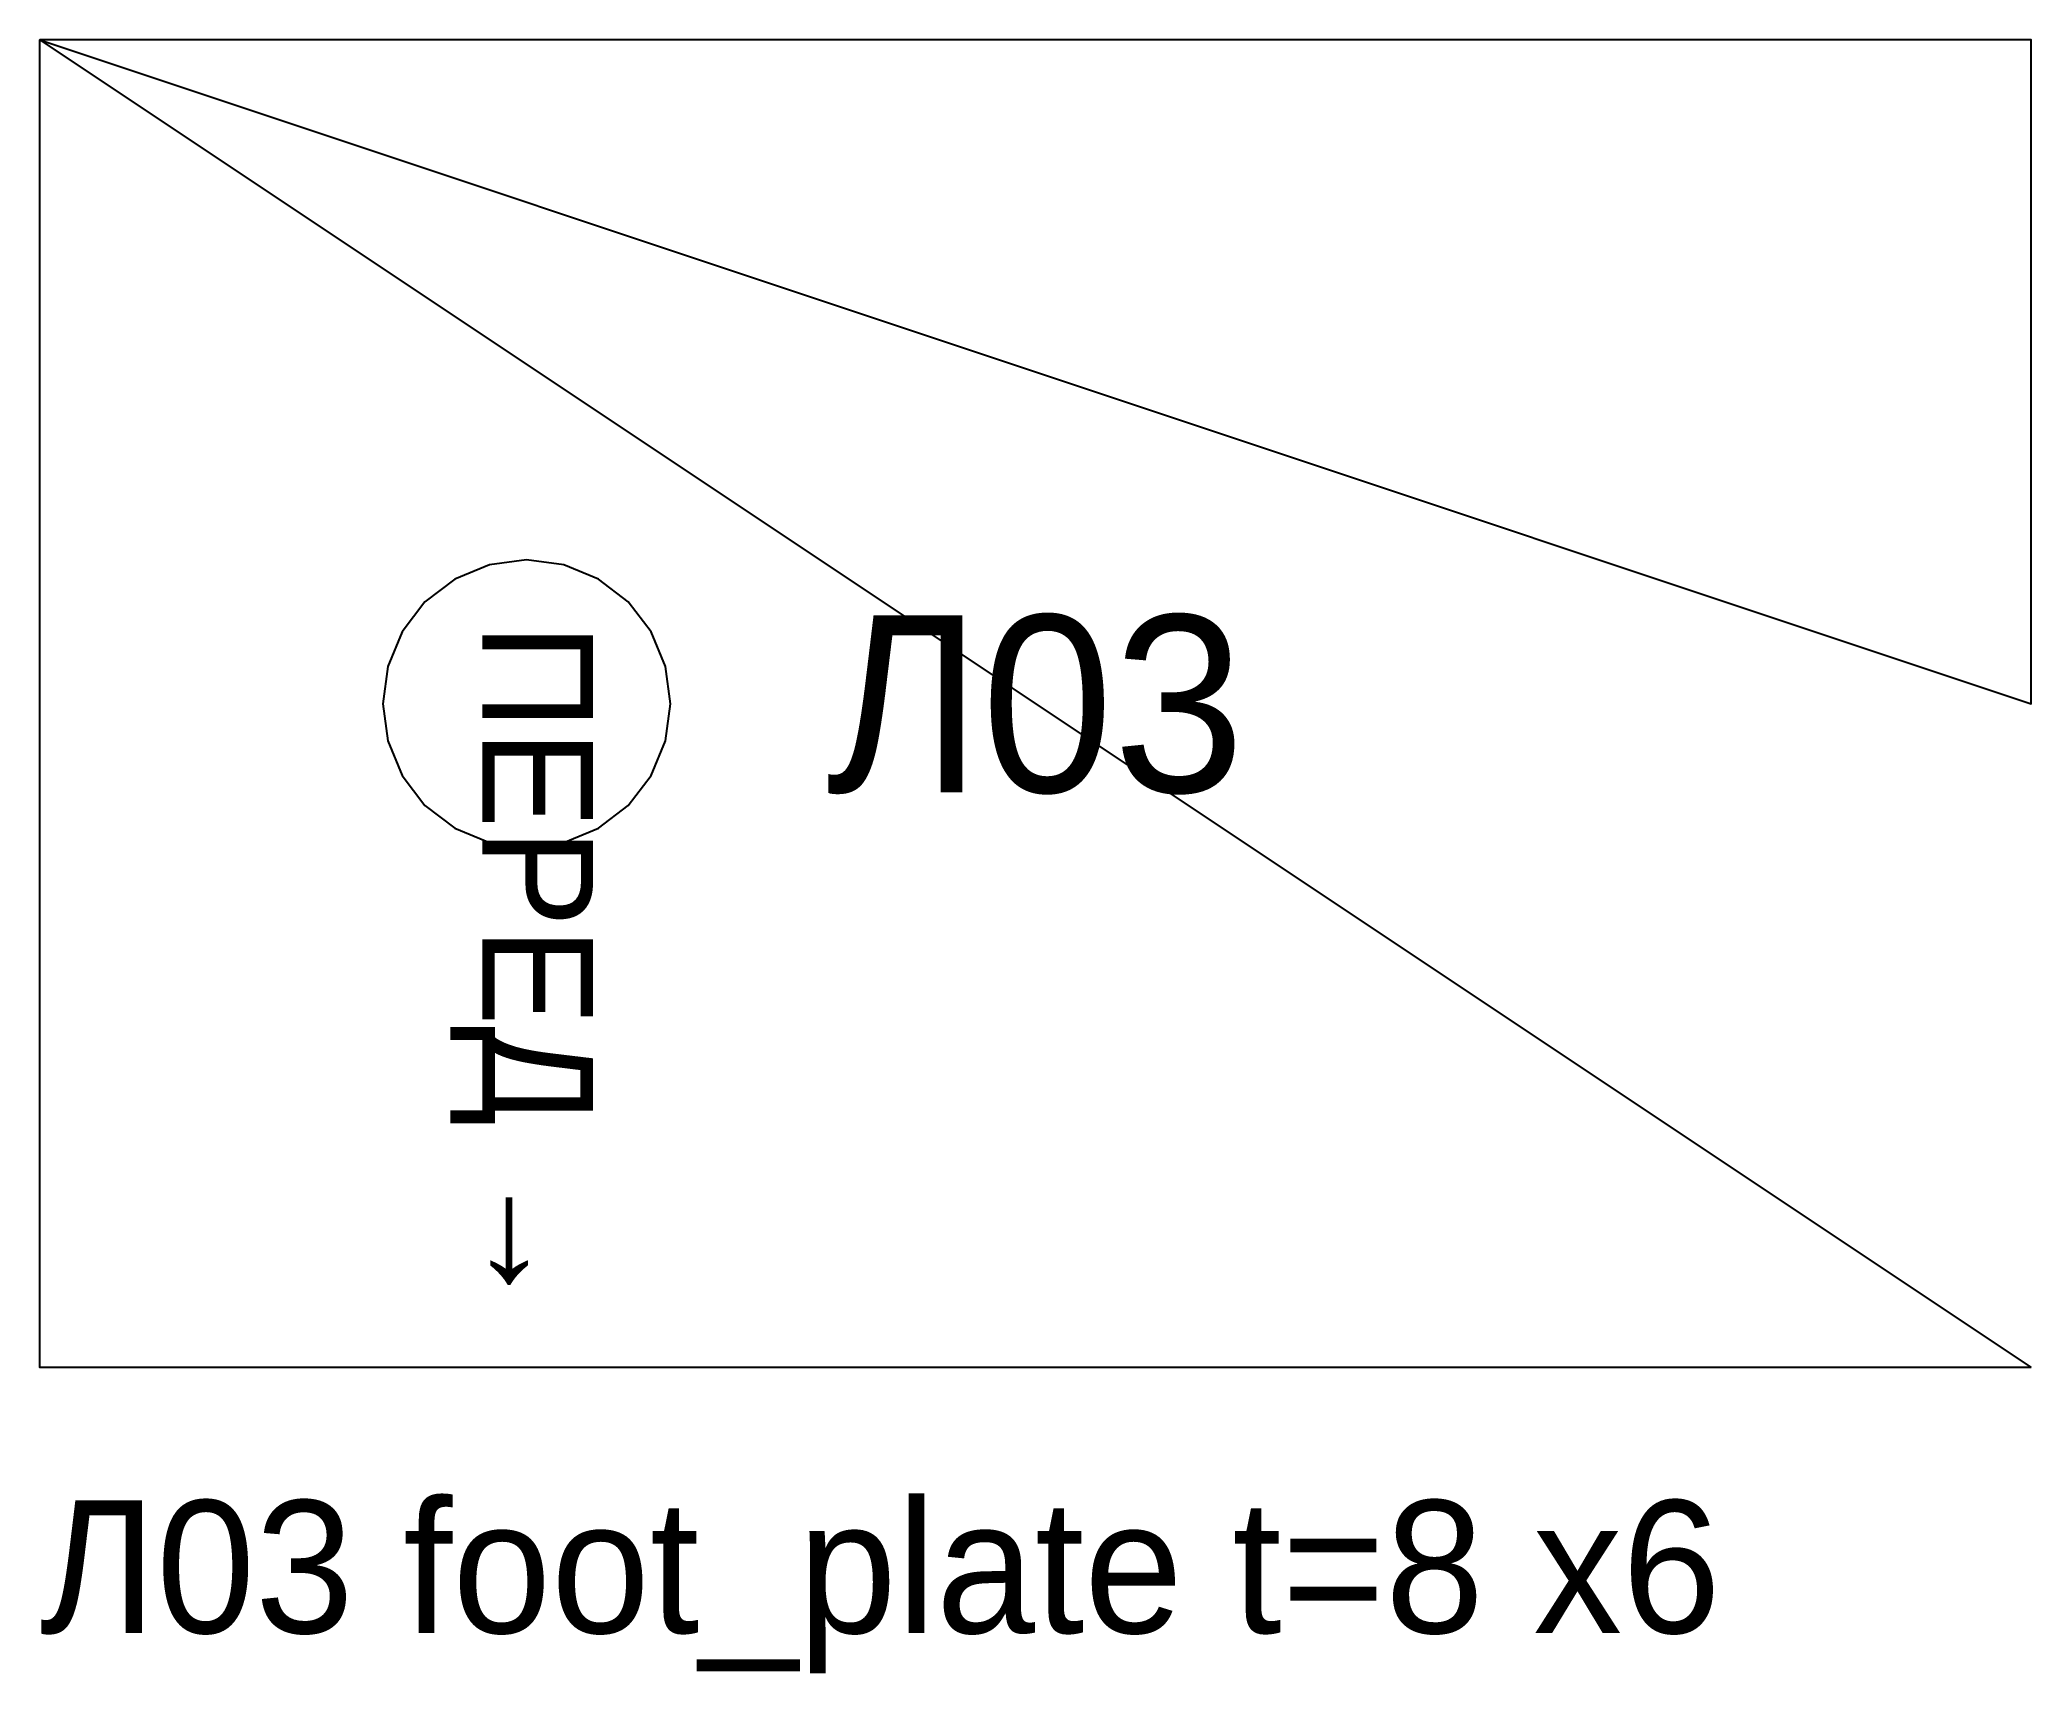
# Model space of a CAD drawing. Header units: millimetres. Extents: x 0 to 90, y -13.8 to 60.
import ezdxf
from ezdxf.enums import TextEntityAlignment as Align

# ---------------------------------------------------------------- set-up
doc = ezdxf.new("R2010")
doc.units = ezdxf.units.MM

msp = doc.modelspace()

# ---------------------------------------------------------------- linework, layer by layer
at = {"layer": 'CUT'}
for points in [[(90, 0), (45, 0), (0, 0), (0, 30), (0, 60), (90, 30), (90, 60), (45, 60), (0, 60)], [(22, 36.5), (20.318, 36.279), (18.75, 35.629), (17.404, 34.596), (16.371, 33.25), (15.721, 31.682), (15.5, 30), (15.721, 28.318), (16.371, 26.75), (17.404, 25.404), (18.75, 24.371), (20.318, 23.721), (22, 23.5), (23.682, 23.721), (25.25, 24.371), (26.596, 25.404), (27.629, 26.75), (28.279, 28.318), (28.5, 30), (28.279, 31.682), (27.629, 33.25), (26.596, 34.596), (25.25, 35.629), (23.682, 36.279), (22, 36.5)]]:
    msp.add_lwpolyline(points, close=True, dxfattribs=at)

# ---------------------------------------------------------------- texts
at = {"layer": 'MARK'}
msp.add_text('Л03', height=8, dxfattribs=at).set_placement((45, 30), align=Align.MIDDLE_CENTER)
msp.add_text('ПЕРЕД →', height=5, rotation=-90, dxfattribs=at).set_placement((22.5, 18), align=Align.MIDDLE_CENTER)
at = {"layer": 'TEXT'}
msp.add_text('Л03 foot_plate t=8 x6', height=6, dxfattribs=at).set_placement((0, -12))

doc.saveas('drawing.dxf')
